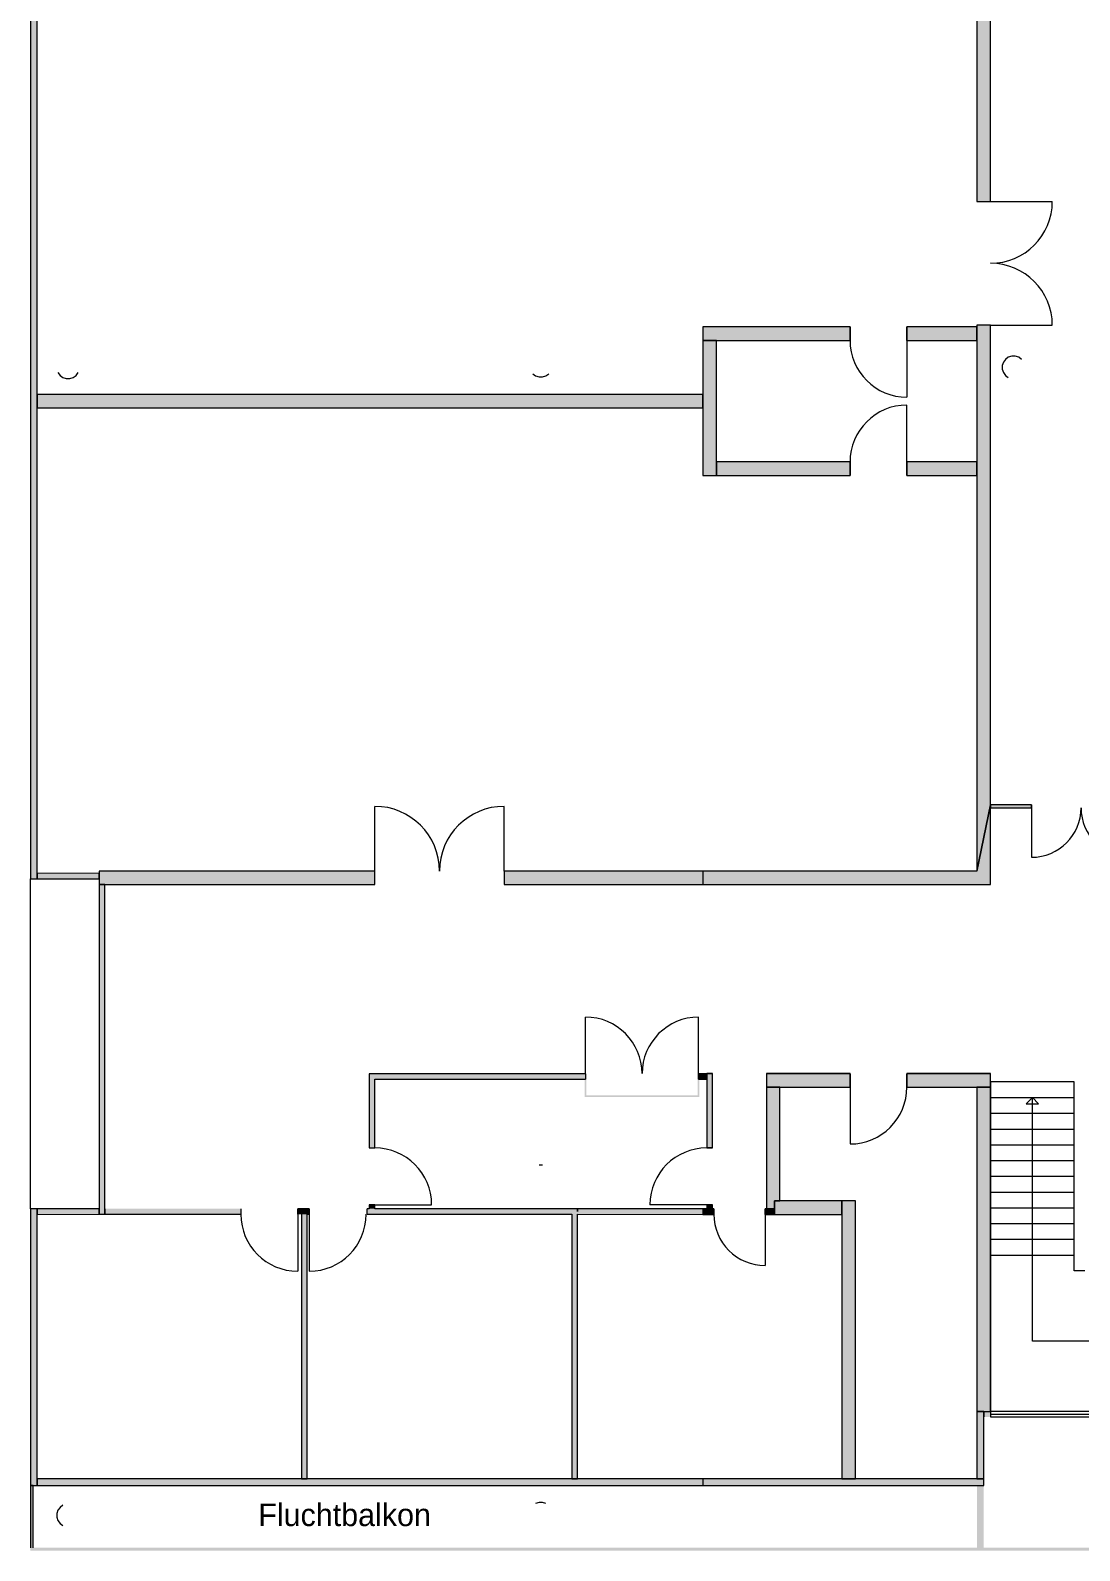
# Model space of a CAD drawing. Header units: metres. Extents: x -52433 to -18540, y 38678 to 85528.
# Drawn here: x -52433 to -33788, y 38678 to 65692 of the extents above; entities that cross this region are included whole.
import ezdxf

# ---------------------------------------------------------------- set-up
doc = ezdxf.new("R2010")
doc.units = ezdxf.units.M
for name, pattern in [('AUSGEZOGEN', [0]), ('Standardmuster', [0]), ('Volllinie', [0])]:
    doc.linetypes.add(name, pattern=pattern)
doc.layers.add('Grundebene', color=7, linetype='Continuous')
doc.styles.add('ARIAL', font='arial.ttf', dxfattribs={"height": 0.2})

# ---------------------------------------------------------------- blocks, each defined once
blk = doc.blocks.new('COMPLEXOBJECT_4-3421')
at = {"layer": 'Grundebene', "color": 18, "linetype": 'AUSGEZOGEN', "lineweight": 13, "true_color": 0x000000}
for points in [[(50750.957615, 146413.75), (50750.957615, 136663.75), (50990.957615, 136663.75), (50990.957615, 146413.75), (50750.957615, 146413.75)], [(50750.957615, 134463.75), (50750.957615, 124763.75), (50990.957615, 125938.75), (50990.957615, 134463.75), (50750.957615, 134463.75)]]:
    blk.add_lwpolyline(points, dxfattribs=at)
blk = doc.blocks.new('COMPLEXOBJECT_24-34AC')
at = {"layer": 'Grundebene', "color": 18, "linetype": 'AUSGEZOGEN', "lineweight": 13, "true_color": 0x000000}
for p, q in [((48495.957615, 134433.75), (45880.957615, 134433.75)), ((45880.957615, 134433.75), (45880.957615, 134193.75))]:
    blk.add_line(p, q, dxfattribs=at)
for points in [[(45880.957615, 134193.75), (48495.957615, 134193.75), (48495.957615, 134433.75)], [(50750.957615, 134433.75), (49505.957615, 134433.75), (49505.957615, 134193.75), (50750.957615, 134193.75), (50750.957615, 134433.75)]]:
    blk.add_lwpolyline(points, dxfattribs=at)
blk = doc.blocks.new('COMPLEXOBJECT_39-34ED')
at = {"layer": 'Grundebene', "color": 18, "linetype": 'AUSGEZOGEN', "lineweight": 13, "true_color": 0x000000}
for points in [[(46120.957615, 131793.75), (48495.957615, 131793.75), (48495.957615, 132033.75), (46120.957615, 132033.75), (46120.957615, 131793.75)], [(50750.957615, 132033.75), (49505.957615, 132033.75), (49505.957615, 131793.75), (50750.957615, 131793.75), (50750.957615, 132033.75)]]:
    blk.add_lwpolyline(points, dxfattribs=at)
blk = doc.blocks.new('COMPLEXOBJECT_49-3544')
at = {"layer": 'Grundebene', "color": 18, "linetype": 'AUSGEZOGEN', "lineweight": 13, "true_color": 0x000000}
for points in [[(47010.957615, 120923.75), (48495.957615, 120923.75), (48495.957615, 121163.75), (47010.957615, 121163.75), (47010.957615, 120923.75)], [(50990.957615, 120923.75), (50990.957615, 121163.75), (49505.957615, 121163.75), (49505.957615, 120923.75), (50990.957615, 120923.75)]]:
    blk.add_lwpolyline(points, dxfattribs=at)
blk = doc.blocks.new('COMPLEXOBJECT_67-35A8')
at = {"layer": 'Grundebene', "color": 18, "linetype": 'AUSGEZOGEN', "lineweight": 13, "true_color": 0x000000}
for points in [[(46050.957615, 119843.79677), (46050.957615, 121163.75), (45950.957615, 121163.75), (45950.957615, 119843.79677), (46050.957615, 119843.79677)], [(46050.957615, 118763.79303), (46050.957615, 118833.79677), (45950.957615, 118833.79677), (45950.957615, 118763.79677), (46050.957615, 118763.79303)]]:
    blk.add_lwpolyline(points, dxfattribs=at)
blk = doc.blocks.new('COMPLEXOBJECT_88-3621')
at = {"layer": 'Grundebene', "color": 18, "linetype": 'AUSGEZOGEN', "lineweight": 13, "true_color": 0x000000}
for points in [[(50990.957615, 125888.75), (51720.957615, 125888.75), (51720.957615, 125938.75), (50990.957615, 125938.75), (50990.957615, 125888.75)], [(54210.957615, 125938.75), (53480.957615, 125938.75), (53480.957615, 125888.75), (54210.957615, 125888.75), (54210.957615, 125938.75)]]:
    blk.add_lwpolyline(points, dxfattribs=at)
blk = doc.blocks.new('door-4D1B')
at = {"layer": 'Grundebene', "color": 18, "linetype": 'Standardmuster', "lineweight": 13, "true_color": 0x000000}
blk.add_line((38680.957615, 118663.88281), (38680.957615, 117653.88281), dxfattribs=at)
blk.add_arc((38680.957615, 118663.88281), 1010, 180, 270, dxfattribs=at)
blk = doc.blocks.new('door-4D23')
at = {"layer": 'Grundebene', "color": 18, "linetype": 'Standardmuster', "lineweight": 13, "true_color": 0x000000}
blk.add_line((49505.957615, 134193.75), (49505.957615, 133183.75), dxfattribs=at)
blk.add_arc((49505.957615, 134193.75), 1010, 180, 270, dxfattribs=at)
blk = doc.blocks.new('door-4D3B')
at = {"layer": 'Grundebene', "color": 18, "linetype": 'Standardmuster', "lineweight": 13, "true_color": 0x000000}
blk.add_line((46986, 118664), (46986, 117754), dxfattribs=at)
blk.add_arc((46986, 118664), 910, 179.9979, 269.9979, dxfattribs=at)
blk = doc.blocks.new('door-4D5D')
at = {"layer": 'Grundebene', "color": 18, "linetype": 'Standardmuster', "lineweight": 13, "true_color": 0x000000}
blk.add_line((48495.957615, 120923.75), (48495.957615, 119913.75), dxfattribs=at)
blk.add_arc((48495.957615, 120923.75), 1010, 270, 0, dxfattribs=at)
blk = doc.blocks.new('door-4D65')
at = {"layer": 'Grundebene', "color": 18, "linetype": 'Standardmuster', "lineweight": 13, "true_color": 0x000000}
blk.add_line((38886.151825, 118663.88281), (38886.151825, 117653.88281), dxfattribs=at)
blk.add_arc((38886.151825, 118663.88281), 1010, 270, 0, dxfattribs=at)
blk = doc.blocks.new('door-4D76')
at = {"layer": 'Grundebene', "color": 18, "linetype": 'Standardmuster', "lineweight": 13, "true_color": 0x000000}
for p, q in [((43795.957615, 121163.75), (43795.957615, 122168.75)), ((45805.957615, 121163.75), (45805.957615, 122168.75))]:
    blk.add_line(p, q, dxfattribs=at)
for centre, start, end in [((43795.957615, 121163.75), 0, 90), ((45805.957615, 121163.75), 90, 180)]:
    blk.add_arc(centre, 1005, start, end, dxfattribs=at)
blk = doc.blocks.new('door-4D82')
at = {"layer": 'Grundebene', "color": 18, "linetype": 'Standardmuster', "lineweight": 13, "true_color": 0x000000}
for p, q in [((51720.957615, 125888.75), (51720.957615, 125008.75)), ((53480.957615, 125888.75), (53480.957615, 125008.75))]:
    blk.add_line(p, q, dxfattribs=at)
for centre, start, end in [((51720.957615, 125888.75), 270, 0), ((53480.957615, 125888.75), 180, 270)]:
    blk.add_arc(centre, 880, start, end, dxfattribs=at)
blk = doc.blocks.new('door-4DA2')
at = {"layer": 'Grundebene', "color": 18, "linetype": 'Standardmuster', "lineweight": 13, "true_color": 0x000000}
for p, q in [((50990.957615, 136663.75), (52090.957615, 136663.75)), ((50990.957615, 134463.75), (52090.957615, 134463.75))]:
    blk.add_line(p, q, dxfattribs=at)
for centre, start, end in [((50990.957615, 136663.75), 270, 360), ((50990.957615, 134463.75), 360, 90)]:
    blk.add_arc(centre, 1100, start, end, dxfattribs=at)
blk = doc.blocks.new('door-4DEA')
at = {"layer": 'Grundebene', "color": 18, "linetype": 'Standardmuster', "lineweight": 13, "true_color": 0x000000}
blk.add_line((40050.957615, 118833.88281), (41060.957615, 118833.88281), dxfattribs=at)
blk.add_arc((40050.957615, 118833.88281), 1010, 0, 90, dxfattribs=at)
blk = doc.blocks.new('door-4DF4')
at = {"layer": 'Grundebene', "color": 18, "linetype": 'Standardmuster', "lineweight": 13, "true_color": 0x000000}
blk.add_line((45950.957615, 118833.79677), (44940.957615, 118833.79677), dxfattribs=at)
blk.add_arc((45950.957615, 118833.79677), 1010, 90, 180, dxfattribs=at)
blk = doc.blocks.new('door-4DFE')
at = {"layer": 'Grundebene', "color": 18, "linetype": 'Standardmuster', "lineweight": 13, "true_color": 0x000000}
for p, q in [((40050.957615, 124763.75), (40050.957615, 125913.75)), ((42350.957615, 124763.75), (42350.957615, 125913.75))]:
    blk.add_line(p, q, dxfattribs=at)
for centre, start, end in [((40050.957615, 124763.75), 0, 90), ((42350.957615, 124763.75), 90, 180)]:
    blk.add_arc(centre, 1150, start, end, dxfattribs=at)
blk = doc.blocks.new('door-4E0A')
at = {"layer": 'Grundebene', "color": 18, "linetype": 'Standardmuster', "lineweight": 13, "true_color": 0x000000}
blk.add_line((49505.957615, 132033.75), (49505.957615, 133043.75), dxfattribs=at)
blk.add_arc((49505.957615, 132033.75), 1010, 90, 180, dxfattribs=at)
blk = doc.blocks.new('win-54C6')
at = {"layer": 'Grundebene', "color": 18, "linetype": 'Standardmuster', "lineweight": 13, "true_color": 0x000000}
for p, q in [((50991, 115164), (50991, 115064)), ((50991, 115164), (54210, 115164)), ((50991, 115114), (54210, 115114)), ((54210, 115064), (54210, 115164)), ((50991, 115064), (54210, 115064))]:
    blk.add_line(p, q, dxfattribs=at)

msp = doc.modelspace()

# ---------------------------------------------------------------- hatches: boundary and pattern name
at = {"layer": 'Grundebene', "true_color": 0x000000, "transparency": 33554687}
for points in [[(-52313, 84373), (-52313, 50613), (-52433, 50613), (-52433, 84373)], [(-35613, 62653), (-35613, 72403), (-35373, 72403), (-35373, 62653)], [(-35613, 62653), (-35613, 72403), (-35373, 72403), (-35373, 62653)], [(-40483, 60423), (-37868, 60423), (-37868, 60183), (-40483, 60183)], [(-40483, 60423), (-37868, 60423), (-37868, 60183), (-40483, 60183)], [(-36858, 60423), (-35613, 60423), (-35613, 60183), (-36858, 60183)], [(-36858, 60423), (-35613, 60423), (-35613, 60183), (-36858, 60183)], [(-35613, 50753), (-35613, 60453), (-35373, 60453), (-35373, 51928)], [(-35613, 50753), (-35613, 60453), (-35373, 60453), (-35373, 51928)], [(-40483, 57783), (-40483, 60183), (-40243, 60183), (-40243, 57783)], [(-40483, 57783), (-40483, 60183), (-40243, 60183), (-40243, 57783)], [(-40483, 58983), (-52313, 58983), (-52313, 59223), (-40483, 59223)], [(-37868, 57783), (-40243, 57783), (-40243, 58023), (-37868, 58023)], [(-37868, 57783), (-40243, 57783), (-40243, 58023), (-37868, 58023)], [(-36858, 58023), (-35613, 58023), (-35613, 57783), (-36858, 57783)], [(-36858, 58023), (-35613, 58023), (-35613, 57783), (-36858, 57783)], [(-35373, 50513), (-44013, 50513), (-44013, 50753), (-35613, 50753), (-35373, 51928)], [(-40483, 50513), (-40483, 50753), (-35613, 50753), (-35373, 51928), (-35373, 50513)], [(-34643, 51878), (-35373, 51878), (-35373, 51928), (-34643, 51928)], [(-34643, 51878), (-35373, 51878), (-35373, 51928), (-34643, 51928)], [(-51213, 50614), (-52313, 50613), (-52313, 50713), (-51213, 50714)], [(-46313, 50513), (-51213, 50513), (-51213, 50753), (-46313, 50753)], [(-51113, 50513), (-51113, 44654), (-51213, 44654), (-51213, 50513)], [(-46413, 47153), (-42568, 47153), (-42568, 47053), (-46413, 47053)], [(-46413, 45834), (-46413, 47053), (-46313, 47053), (-46313, 45834)], [(-40543, 47056), (-40543, 46738), (-42583, 46738), (-42583, 47053), (-42553, 47053), (-42553, 46768), (-40573, 46768), (-40573, 47051)], [(-40558, 47053), (-40558, 47153), (-40413, 47153), (-40413, 47053)], [(-40483, 47153), (-40413, 47153), (-40413, 47053), (-40483, 47053)], [(-40313, 47153), (-40313, 45833), (-40413, 45833), (-40413, 47153)], [(-40313, 47153), (-40313, 45833), (-40413, 45833), (-40413, 47153)], [(-37868, 46913), (-39353, 46913), (-39353, 47153), (-37868, 47153)], [(-37868, 46913), (-39353, 46913), (-39353, 47153), (-37868, 47153)], [(-35373, 47153), (-35373, 46913), (-36858, 46913), (-36858, 47153)], [(-35373, 47153), (-35373, 46913), (-36858, 46913), (-36858, 47153)], [(-39113, 46913), (-39113, 44893), (-39213, 44893), (-39213, 44753), (-39353, 44753), (-39353, 46913)], [(-39113, 46913), (-39113, 44893), (-39213, 44893), (-39213, 44753), (-39353, 44753), (-39353, 46913)], [(-35613, 41153), (-35613, 46913), (-35373, 46913), (-35373, 41153)], [(-35613, 41153), (-35613, 46913), (-35373, 46913), (-35373, 41153)], [(-39213, 44893), (-38013, 44893), (-38013, 44653), (-39213, 44653)], [(-39213, 44893), (-38013, 44893), (-38013, 44653), (-39213, 44653)], [(-37773, 44893), (-37773, 39953), (-38013, 39953), (-38013, 44893)], [(-37773, 44893), (-37773, 39953), (-38013, 39953), (-38013, 44893)], [(-52313, 44753), (-52313, 39834), (-52433, 39834), (-52433, 44753)], [(-52313, 44753), (-51213, 44754), (-51213, 44654), (-52313, 44653)], [(-48693, 44654), (-51113, 44654), (-51113, 44754), (-48693, 44754)], [(-47513, 44754), (-47513, 44654), (-47683, 44654), (-47683, 44754)], [(-47613, 39954), (-47613, 44654), (-47513, 44654), (-47513, 39954)], [(-47478, 44654), (-47513, 44654), (-47513, 44754), (-47478, 44754)], [(-42813, 44654), (-46448, 44654), (-46448, 44754), (-42713, 44754), (-42713, 44704), (-42813, 44704)], [(-46313, 44824), (-46313, 44754), (-46413, 44754), (-46413, 44824)], [(-40288, 44653), (-42713, 44654), (-42713, 44754), (-40288, 44753)], [(-40483, 44653), (-40483, 44753), (-40288, 44753), (-40288, 44653)], [(-40313, 44823), (-40313, 44753), (-40413, 44753), (-40413, 44823)], [(-40313, 44823), (-40313, 44753), (-40413, 44753), (-40413, 44823)], [(-39378, 44653), (-39378, 44753), (-39213, 44753), (-39213, 44653)], [(-39378, 44653), (-39378, 44753), (-39213, 44753), (-39213, 44653)], [(-35613, 39953), (-35613, 41153), (-35493, 41153), (-35493, 39953)], [(-35613, 39953), (-35613, 41153), (-35493, 41153), (-35493, 39953)], [(-52383, 39838), (-52383, 38678), (-52433, 38678), (-52433, 39838)], [(-38013, 39833), (-52313, 39834), (-52313, 39954), (-38013, 39953), (-35493, 39953), (-35493, 39833)], [(-40483, 39833), (-40483, 39953), (-38013, 39953), (-35493, 39953), (-35493, 39833), (-38013, 39833)], [(-35493, 39833), (-35613, 39833), (-35613, 38728), (-35493, 38728)], [(-52383, 38728), (-19893, 38728), (-19893, 38678), (-52383, 38678)]]:
    msp.add_hatch(color=18, dxfattribs=at).paths.add_polyline_path(points, flags=0)
h = msp.add_hatch(color=18, dxfattribs=at)
edge = h.paths.add_edge_path(flags=0)
edge.add_line((-42813, 39953), (-42813, 44704))
edge.add_line((-42813, 44704), (-42713, 44704))
edge.add_line((-42713, 44704), (-42713, 44654))
edge.add_line((-42713, 44654), (-42713, 39953))
edge.add_line((-42713, 39953), (-42813, 39953))
h = msp.add_hatch(color=18, dxfattribs=at)
h.paths.add_polyline_path([(-32154, 41153), (-32154, 41053), (-31913, 41053), (-31913, 41153)], flags=0)
h.paths.add_polyline_path([(-35493, 41053), (-35373, 41053), (-35373, 41153), (-35493, 41153)], flags=0)

# ---------------------------------------------------------------- linework, layer by layer
at = {"layer": 'Grundebene', "color": 18, "linetype": 'AUSGEZOGEN', "lineweight": 13, "true_color": 0x000000}
for p, q in [((-52433, 84373), (-52433, 59223)), ((-52313, 59223), (-52313, 84373)), ((-35373, 62653), (-35373, 72403)), ((-35373, 62653), (-35373, 72403)), ((-35613, 67383), (-35613, 62653)), ((-35613, 67383), (-35613, 62653)), ((-35613, 62653), (-35373, 62653)), ((-40483, 60423), (-40483, 60183)), ((-37868, 60423), (-40483, 60423)), ((-40483, 60423), (-40483, 60183)), ((-37868, 60423), (-40483, 60423)), ((-37868, 60423), (-37868, 60183)), ((-37868, 60423), (-37868, 60183)), ((-36858, 60183), (-36858, 60423)), ((-35613, 60423), (-36858, 60423)), ((-36858, 60183), (-36858, 60423)), ((-35613, 60423), (-36858, 60423)), ((-35373, 60453), (-35613, 60453)), ((-35373, 51928), (-35373, 60453)), ((-35373, 51928), (-35373, 60453)), ((-40483, 60183), (-40483, 59223)), ((-40483, 60183), (-40483, 59223)), ((-40483, 60183), (-40483, 57783)), ((-40243, 58023), (-40243, 60183)), ((-40243, 60183), (-37868, 60183)), ((-40243, 58023), (-40243, 60183)), ((-40243, 60183), (-37868, 60183)), ((-36858, 60183), (-35613, 60183)), ((-36858, 60183), (-35613, 60183)), ((-35613, 60183), (-35613, 58023)), ((-35613, 60183), (-35613, 58023)), ((-35143, 59795), (-35162, 59735)), ((-35143, 59795), (-35162, 59735)), ((-35162, 59735), (-35162, 59672)), ((-35162, 59735), (-35162, 59672)), ((-35106, 59846), (-35143, 59795)), ((-35106, 59846), (-35143, 59795)), ((-35055, 59883), (-35106, 59846)), ((-35055, 59883), (-35106, 59846)), ((-34995, 59903), (-35055, 59883)), ((-34995, 59903), (-35055, 59883)), ((-34931, 59903), (-34995, 59903)), ((-34931, 59903), (-34995, 59903)), ((-34871, 59883), (-34931, 59903)), ((-34871, 59883), (-34931, 59903)), ((-34820, 59846), (-34871, 59883)), ((-34820, 59846), (-34871, 59883)), ((-51943, 59612), (-51906, 59561)), ((-51906, 59561), (-51855, 59524)), ((-51855, 59524), (-51795, 59504)), ((-51795, 59504), (-51731, 59504)), ((-51731, 59504), (-51671, 59524)), ((-51671, 59524), (-51620, 59561)), ((-51620, 59561), (-51583, 59612)), ((-43506, 59592), (-43455, 59555)), ((-43455, 59555), (-43395, 59536)), ((-43395, 59536), (-43331, 59536)), ((-43331, 59536), (-43271, 59555)), ((-43271, 59555), (-43220, 59592)), ((-35162, 59672), (-35143, 59612)), ((-35162, 59672), (-35143, 59612)), ((-35143, 59612), (-35106, 59561)), ((-35143, 59612), (-35106, 59561)), ((-35106, 59561), (-35055, 59524)), ((-35106, 59561), (-35055, 59524)), ((-52433, 59223), (-52433, 50613)), ((-40483, 59223), (-52313, 59223)), ((-52313, 59223), (-52313, 58983)), ((-52313, 50613), (-52313, 59223)), ((-40483, 58983), (-40483, 59223)), ((-52313, 58983), (-40483, 58983)), ((-40483, 58983), (-40483, 57783)), ((-40483, 58983), (-40483, 57783)), ((-37868, 58023), (-40243, 58023)), ((-37868, 58023), (-40243, 58023)), ((-37868, 58023), (-37868, 57783)), ((-37868, 58023), (-37868, 57783)), ((-37868, 57783), (-37868, 58023)), ((-35613, 58023), (-36858, 58023)), ((-36858, 57783), (-36858, 58023)), ((-35613, 58023), (-36858, 58023)), ((-36858, 57783), (-36858, 58023)), ((-36858, 58023), (-36858, 57783)), ((-40483, 57783), (-40243, 57783)), ((-40483, 57783), (-40243, 57783)), ((-40243, 57783), (-37868, 57783)), ((-40243, 57783), (-37868, 57783)), ((-36858, 57783), (-35613, 57783)), ((-36858, 57783), (-35613, 57783)), ((-35613, 57783), (-35613, 50753)), ((-35613, 57783), (-35613, 50753)), ((-34643, 51928), (-35373, 51928)), ((-35373, 51878), (-34643, 51878)), ((-35373, 50513), (-35373, 51878)), ((-35373, 51878), (-34643, 51878)), ((-35373, 50513), (-35373, 51878)), ((-34643, 51928), (-34643, 51878)), ((-52433, 50613), (-52313, 50613)), ((-51213, 50714), (-52313, 50713)), ((-52313, 50713), (-52313, 50613)), ((-52313, 50613), (-51213, 50614)), ((-51213, 50753), (-51213, 50513)), ((-46313, 50753), (-51213, 50753)), ((-51213, 50614), (-51213, 50714)), ((-46313, 50513), (-46313, 50753)), ((-35613, 50753), (-44013, 50753)), ((-44013, 50753), (-44013, 50513)), ((-35613, 50753), (-40483, 50753)), ((-51213, 50513), (-51213, 44654)), ((-51113, 50513), (-51213, 50513)), ((-51213, 50513), (-46313, 50513)), ((-51113, 44654), (-51113, 50513)), ((-44013, 50513), (-35373, 50513)), ((-40483, 50513), (-35373, 50513)), ((-42568, 47153), (-46413, 47153)), ((-46413, 47153), (-46413, 47053)), ((-46413, 47053), (-46413, 45834)), ((-46313, 45834), (-46313, 47053)), ((-46313, 47053), (-42568, 47053)), ((-42568, 47153), (-42568, 47053)), ((-40558, 47053), (-40558, 47153)), ((-40413, 47153), (-40558, 47153)), ((-40558, 47053), (-40413, 47053)), ((-40413, 47153), (-40483, 47153)), ((-40483, 47053), (-40413, 47053)), ((-40313, 47153), (-40413, 47153)), ((-40313, 47153), (-40413, 47153)), ((-40413, 47053), (-40413, 45833)), ((-40413, 47053), (-40413, 45833)), ((-40313, 45833), (-40313, 47153)), ((-39353, 47153), (-39353, 46913)), ((-37868, 47153), (-39353, 47153)), ((-39353, 47153), (-39353, 46913)), ((-37868, 47153), (-39353, 47153)), ((-37868, 47153), (-37868, 46913)), ((-37868, 47153), (-37868, 46913)), ((-35373, 47153), (-36858, 47153)), ((-36858, 46913), (-36858, 47153)), ((-35373, 47153), (-36858, 47153)), ((-36858, 46913), (-36858, 47153)), ((-35373, 46913), (-35373, 47153)), ((-35373, 46913), (-35373, 47153)), ((-35373, 47010), (-35373, 46730)), ((-33883, 47010), (-35373, 47010)), ((-35373, 47010), (-35373, 46730)), ((-33883, 47010), (-35373, 47010)), ((-33883, 46730), (-33883, 47010)), ((-33883, 46730), (-33883, 47010)), ((-39353, 46913), (-39353, 44753)), ((-39353, 46913), (-39353, 44753)), ((-39113, 46913), (-37868, 46913)), ((-39113, 44893), (-39113, 46913)), ((-39113, 46913), (-37868, 46913)), ((-39113, 44893), (-39113, 46913)), ((-36858, 46913), (-35613, 46913)), ((-36858, 46913), (-35613, 46913)), ((-35613, 46913), (-35613, 41153)), ((-35613, 46913), (-35613, 41153)), ((-35373, 41153), (-35373, 46913)), ((-35373, 41153), (-35373, 46913)), ((-35373, 46730), (-35373, 46450)), ((-35373, 46730), (-33883, 46730)), ((-35373, 46730), (-35373, 46450)), ((-35373, 46730), (-33883, 46730)), ((-34628, 42402), (-34628, 46730)), ((-34628, 42402), (-34628, 46730)), ((-33883, 46450), (-33883, 46730)), ((-33883, 46450), (-33883, 46730)), ((-35373, 46450), (-35373, 46170)), ((-35373, 46450), (-33883, 46450)), ((-35373, 46450), (-35373, 46170)), ((-35373, 46450), (-33883, 46450)), ((-33883, 46170), (-33883, 46450)), ((-33883, 46170), (-33883, 46450)), ((-35373, 46170), (-35373, 45890)), ((-35373, 46170), (-33883, 46170)), ((-35373, 46170), (-35373, 45890)), ((-35373, 46170), (-33883, 46170)), ((-33883, 45890), (-33883, 46170)), ((-33883, 45890), (-33883, 46170)), ((-46413, 45834), (-46313, 45834)), ((-40313, 45833), (-40413, 45833)), ((-40313, 45833), (-40413, 45833)), ((-40313, 45833), (-40413, 45833)), ((-35373, 45890), (-35373, 45610)), ((-35373, 45890), (-33883, 45890)), ((-35373, 45890), (-35373, 45610)), ((-35373, 45890), (-33883, 45890)), ((-33883, 45610), (-33883, 45890)), ((-33883, 45610), (-33883, 45890)), ((-43331, 45529), (-43395, 45529)), ((-35373, 45610), (-33883, 45610)), ((-35373, 45610), (-35373, 45330)), ((-35373, 45610), (-33883, 45610)), ((-35373, 45610), (-35373, 45330)), ((-33883, 45330), (-33883, 45610)), ((-33883, 45330), (-33883, 45610)), ((-35373, 45330), (-35373, 45050)), ((-35373, 45330), (-33883, 45330)), ((-35373, 45330), (-35373, 45050)), ((-35373, 45330), (-33883, 45330)), ((-33883, 45050), (-33883, 45330)), ((-33883, 45050), (-33883, 45330)), ((-38013, 44893), (-39113, 44893)), ((-38013, 44893), (-39113, 44893)), ((-37773, 44893), (-38013, 44893)), ((-37773, 44893), (-38013, 44893)), ((-37773, 39953), (-37773, 44893)), ((-37773, 39953), (-37773, 44893)), ((-35373, 45050), (-33883, 45050)), ((-35373, 45050), (-35373, 44770)), ((-35373, 45050), (-33883, 45050)), ((-35373, 45050), (-35373, 44770)), ((-33883, 44770), (-33883, 45050)), ((-33883, 44770), (-33883, 45050)), ((-52433, 44753), (-52433, 39834)), ((-52313, 44753), (-52433, 44753)), ((-51213, 44754), (-52313, 44753)), ((-52313, 44753), (-52313, 44653)), ((-52313, 39834), (-52313, 44753)), ((-52313, 44653), (-51213, 44654)), ((-51213, 44654), (-51213, 44754)), ((-51213, 44654), (-51113, 44654)), ((-51113, 44754), (-51113, 44654)), ((-51113, 44654), (-48693, 44654)), ((-48693, 44754), (-48693, 44654)), ((-48693, 44754), (-48693, 44654)), ((-47683, 44654), (-47683, 44754)), ((-47513, 44754), (-47683, 44754)), ((-47683, 44654), (-47683, 44754)), ((-47613, 44654), (-47613, 39954)), ((-47478, 44754), (-47513, 44754)), ((-47513, 44654), (-47478, 44654)), ((-47513, 39954), (-47513, 44654)), ((-47478, 44754), (-47478, 44654)), ((-46448, 44654), (-46448, 44754)), ((-46413, 44754), (-46448, 44754)), ((-46448, 44654), (-42813, 44654)), ((-46413, 44824), (-46413, 44754)), ((-46313, 44824), (-46413, 44824)), ((-46313, 44754), (-46313, 44824)), ((-42713, 44754), (-46313, 44754)), ((-42813, 44654), (-42813, 39953)), ((-40413, 44753), (-42713, 44754)), ((-42713, 44754), (-42713, 44704)), ((-42713, 44704), (-42713, 44754)), ((-42713, 44654), (-40288, 44653)), ((-42713, 39953), (-42713, 44654)), ((-40413, 44753), (-40483, 44753)), ((-40483, 44653), (-40288, 44653)), ((-40413, 44823), (-40413, 44753)), ((-40413, 44823), (-40313, 44823)), ((-40413, 44823), (-40313, 44823)), ((-40413, 44823), (-40313, 44823)), ((-40313, 44753), (-40313, 44823)), ((-40313, 44753), (-40313, 44823)), ((-40288, 44753), (-40313, 44753)), ((-40288, 44753), (-40313, 44753)), ((-40288, 44753), (-40288, 44653)), ((-40288, 44753), (-40288, 44653)), ((-39378, 44653), (-39378, 44753)), ((-39353, 44753), (-39378, 44753)), ((-39378, 44653), (-39378, 44753)), ((-39353, 44753), (-39378, 44753)), ((-39378, 44653), (-39213, 44653)), ((-39378, 44653), (-39213, 44653)), ((-39213, 44653), (-39213, 44653)), ((-39213, 44653), (-38013, 44653)), ((-39213, 44653), (-39213, 44653)), ((-39213, 44653), (-38013, 44653)), ((-38013, 44653), (-38013, 39953)), ((-38013, 44653), (-38013, 39953)), ((-35373, 44770), (-33883, 44770)), ((-35373, 44770), (-35373, 44490)), ((-35373, 44770), (-33883, 44770)), ((-35373, 44770), (-35373, 44490)), ((-33883, 44490), (-33883, 44770)), ((-33883, 44490), (-33883, 44770)), ((-35373, 44490), (-33883, 44490)), ((-35373, 44490), (-35373, 44210)), ((-35373, 44490), (-33883, 44490)), ((-35373, 44490), (-35373, 44210)), ((-33883, 44210), (-33883, 44490)), ((-33883, 44210), (-33883, 44490)), ((-35373, 44210), (-35373, 43930)), ((-35373, 44210), (-33883, 44210)), ((-35373, 44210), (-35373, 43930)), ((-35373, 44210), (-33883, 44210)), ((-33883, 43930), (-33883, 44210)), ((-33883, 43930), (-33883, 44210)), ((-35373, 43930), (-35373, 43650)), ((-35373, 43930), (-33883, 43930)), ((-35373, 43930), (-35373, 43650)), ((-35373, 43930), (-33883, 43930)), ((-33883, 43650), (-33883, 43930)), ((-33883, 43650), (-33883, 43930)), ((-35373, 43650), (-35373, 41153)), ((-35373, 43650), (-35373, 41153)), ((-33883, 43650), (-33883, 43650)), ((-33694, 43650), (-33883, 43650)), ((-33883, 43650), (-33883, 43650)), ((-33694, 43650), (-33883, 43650)), ((-32923, 42402), (-34628, 42402)), ((-32923, 42402), (-34628, 42402)), ((-35613, 41153), (-35613, 39953)), ((-35613, 41153), (-35613, 39953)), ((-35493, 39953), (-35493, 41153)), ((-35493, 41153), (-35493, 41053)), ((-35493, 39953), (-35493, 41153)), ((-35493, 41153), (-35493, 41053)), ((-52433, 39838), (-52433, 38728)), ((-52383, 39838), (-52433, 39838)), ((-52433, 39834), (-52313, 39834)), ((-52383, 38728), (-52383, 39838)), ((-38013, 39953), (-52313, 39954)), ((-52313, 39954), (-52313, 39834)), ((-52313, 39834), (-38013, 39833)), ((-47613, 39954), (-47513, 39954)), ((-42813, 39953), (-42713, 39953)), ((-38013, 39953), (-40483, 39953)), ((-40483, 39833), (-38013, 39833)), ((-35493, 39953), (-38013, 39953)), ((-38013, 39953), (-37773, 39953)), ((-35493, 39953), (-38013, 39953)), ((-38013, 39953), (-37773, 39953)), ((-38013, 39833), (-35493, 39833)), ((-38013, 39833), (-35493, 39833)), ((-35613, 39953), (-35493, 39953)), ((-35613, 39953), (-35493, 39953)), ((-35493, 39833), (-35493, 39953)), ((-35493, 39833), (-35493, 39953)), ((-51906, 39446), (-51943, 39395)), ((-51855, 39483), (-51906, 39446)), ((-43395, 39534), (-43455, 39515)), ((-43331, 39534), (-43395, 39534)), ((-43271, 39515), (-43331, 39534)), ((-51943, 39395), (-51962, 39335)), ((-51962, 39335), (-51962, 39272)), ((-51962, 39272), (-51943, 39212)), ((-51943, 39212), (-51906, 39161)), ((-51906, 39161), (-51855, 39124))]:
    msp.add_line(p, q, dxfattribs=at)
at = {"layer": 'Grundebene', "color": 18, "linetype": 'Volllinie', "lineweight": 9, "true_color": 0x000000}
msp.add_line((-52433, 44753), (-52433, 50613), dxfattribs=at)
at = {"layer": 'Grundebene', "color": 18, "linetype": 'AUSGEZOGEN', "lineweight": 13, "true_color": 0x000000}
for points in [[(-35613, 72403), (-35613, 62653), (-35373, 62653), (-35373, 72403), (-35613, 72403)], [(-37868, 60423), (-40483, 60423), (-40483, 60183), (-37868, 60183), (-37868, 60423)], [(-35613, 60423), (-36858, 60423), (-36858, 60183), (-35613, 60183), (-35613, 60423)], [(-35613, 60453), (-35613, 50753), (-35373, 51928), (-35373, 60453), (-35613, 60453)], [(-40483, 60183), (-40483, 57783), (-40243, 57783), (-40243, 60183), (-40483, 60183)], [(-40243, 57783), (-37868, 57783), (-37868, 58023), (-40243, 58023), (-40243, 57783)], [(-35613, 58023), (-36858, 58023), (-36858, 57783), (-35613, 57783), (-35613, 58023)], [(-40483, 50753), (-40483, 50513), (-35373, 50513), (-35373, 51928), (-35613, 50753), (-40483, 50753)], [(-35373, 51878), (-34643, 51878), (-34643, 51928), (-35373, 51928), (-35373, 51878)], [(-40413, 47153), (-40483, 47153), (-40483, 47053), (-40413, 47053), (-40413, 47153)], [(-40313, 45833), (-40313, 47153), (-40413, 47153), (-40413, 45833), (-40313, 45833)], [(-39353, 46913), (-37868, 46913), (-37868, 47153), (-39353, 47153), (-39353, 46913)], [(-35373, 46913), (-35373, 47153), (-36858, 47153), (-36858, 46913), (-35373, 46913)], [(-39113, 44893), (-39113, 46913), (-39353, 46913), (-39353, 44753), (-39213, 44753), (-39213, 44893), (-39113, 44893)], [(-35613, 46913), (-35613, 41153), (-35373, 41153), (-35373, 46913), (-35613, 46913)], [(-34628, 46730), (-34740, 46618), (-34516, 46618), (-34628, 46730)], [(-34628, 46730), (-34740, 46618), (-34516, 46618), (-34628, 46730)], [(-38013, 44893), (-39213, 44893), (-39213, 44653), (-38013, 44653), (-38013, 44893)], [(-37773, 39953), (-37773, 44893), (-38013, 44893), (-38013, 39953), (-37773, 39953)], [(-40483, 44753), (-40483, 44653), (-40288, 44653), (-40288, 44753), (-40483, 44753)], [(-40313, 44753), (-40313, 44823), (-40413, 44823), (-40413, 44753), (-40313, 44753)], [(-39378, 44753), (-39378, 44653), (-39213, 44653), (-39213, 44753), (-39378, 44753)], [(-35613, 41153), (-35613, 39953), (-35493, 39953), (-35493, 41153), (-35613, 41153)], [(-40483, 39953), (-40483, 39833), (-38013, 39833), (-35493, 39833), (-35493, 39953), (-38013, 39953), (-40483, 39953)]]:
    msp.add_lwpolyline(points, dxfattribs=at)
msp.add_arc((-34628, 42402), 0.1, 180, 270, dxfattribs=at)
msp.add_arc((-34628, 42402), 0.1, 180, 270, dxfattribs=at)

# ---------------------------------------------------------------- block references
at = {"layer": 'Grundebene'}
for name in ['COMPLEXOBJECT_4-3421', 'door-4DA2', 'COMPLEXOBJECT_24-34AC', 'door-4D23', 'door-4E0A', 'COMPLEXOBJECT_39-34ED', 'door-4DFE', 'COMPLEXOBJECT_88-3621', 'door-4D82', 'door-4D76', 'COMPLEXOBJECT_67-35A8', 'COMPLEXOBJECT_49-3544', 'door-4D5D', 'door-4DEA', 'door-4DF4', 'door-4D1B', 'door-4D65', 'door-4D3B', 'win-54C6']:
    msp.add_blockref(name, (-86364, -74010), dxfattribs=at)

# ---------------------------------------------------------------- texts
at = {"layer": 'Grundebene', "color": 18, "lineweight": 18, "true_color": 0x000000, "style": 'ARIAL', "width": 0.968563}
msp.add_text('Fluchtbalkon', height=400, dxfattribs=at).set_placement((-48384, 39114))

doc.saveas('drawing.dxf')
